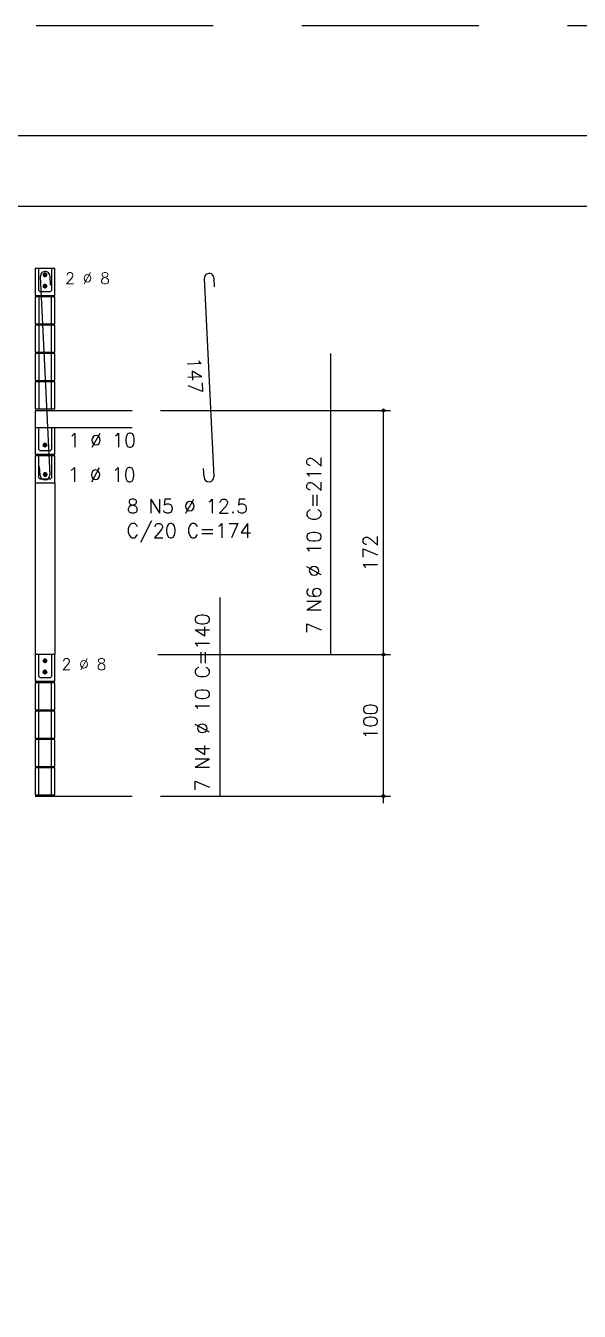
# Model space of a CAD drawing. Extents: x -1 to 122, y -1 to 61.
# Drawn here: x 92.84 to 100.65, y 42.93 to 61.05 of the extents above; entities that cross this region are included whole.
import ezdxf

# ---------------------------------------------------------------- set-up
doc = ezdxf.new("R2010")
doc.units = 0
doc.header["$MEASUREMENT"] = 0
doc.linetypes.add('HIDDEN', pattern=[0.375, 0.25, -0.125])
doc.layers.get('0').update_dxf_attribs({"linetype": 'CONTINUOUS'})
doc.layers.get('Defpoints').update_dxf_attribs({"linetype": 'CONTINUOUS'})
for name, color, linetype in [('ARQ_FOLHA', 7, 'CONTINUOUS'), ('PENA_02', 2, 'CONTINUOUS'), ('PENA_03', 3, 'CONTINUOUS'), ('PENA_05', 5, 'CONTINUOUS')]:
    doc.layers.add(name, color=color, linetype=linetype)
doc.styles.get("Standard").update_dxf_attribs({"font": 'ROMANS.SHX'})

# ---------------------------------------------------------------- blocks, each defined once
blk = doc.blocks.new('FOLHA A1+1 - 1102 X 594')
at = {"layer": 'ARQ_FOLHA', "color": 1}
for points in [[(-1189, 0), (0, 0), (0, 594), (-1189, 594)], [(-1164, 10), (-10, 10), (-10, 584), (-1164, 584)]]:
    blk.add_lwpolyline(points, close=True, dxfattribs=at)
at = {"layer": 'Defpoints', "color": 8, "linetype": 'HIDDEN', "ltscale": 100}
blk.add_lwpolyline([(-1208.5, 609.5), (-1208.5, -15.5), (19.5, -15.5), (19.5, 609.5)], close=True, dxfattribs=at)

msp = doc.modelspace()

# ---------------------------------------------------------------- linework, layer by layer
at = {"layer": 'PENA_02', "linetype": 'Continuous'}
for centre, radius in [((97.889, 55.628), 0.02), ((97.889, 55.628), 0.01), ((97.889, 52.188), 0.02), ((97.889, 52.188), 0.01), ((97.889, 50.188), 0.02), ((97.889, 50.188), 0.01)]:
    msp.add_circle(centre, radius, dxfattribs=at)
at = {"layer": 'PENA_03', "linetype": 'Continuous'}
for p, q in [((92.974, 55.628), (92.974, 55.008)), ((92.974, 55.628), (94.344, 55.628)), ((94.744, 55.628), (97.989, 55.628)), ((97.889, 50.088), (97.889, 55.628)), ((92.974, 55.388), (94.344, 55.388)), ((92.974, 54.608), (92.974, 52.188)), ((93.254, 54.608), (93.254, 52.188)), ((94.703, 52.188), (97.989, 52.188)), ((93.024, 51.408), (93.024, 51.788)), ((93.204, 51.408), (93.204, 51.788)), ((93.024, 51.008), (93.024, 51.388)), ((93.204, 51.008), (93.204, 51.388)), ((93.024, 50.608), (93.024, 50.988)), ((93.204, 50.608), (93.204, 50.988)), ((93.024, 50.208), (93.024, 50.588)), ((93.204, 50.208), (93.204, 50.588)), ((92.974, 50.188), (94.344, 50.188)), ((94.744, 50.188), (97.989, 50.188))]:
    msp.add_line(p, q, dxfattribs=at)
for points in [[(92.974, 57.248), (93.254, 57.248), (93.254, 57.628), (92.974, 57.628), (92.974, 57.248)], [(93.204, 57.628), (93.204, 57.318), (93.184, 57.298), (93.044, 57.298), (93.024, 57.318), (93.024, 57.628)], [(93.138, 57.538), (93.136, 57.548), (93.13, 57.557), (93.121, 57.562), (93.111, 57.563), (93.101, 57.56), (93.093, 57.553), (93.089, 57.543), (93.089, 57.533), (93.093, 57.523), (93.101, 57.516), (93.111, 57.513), (93.121, 57.514), (93.13, 57.519), (93.136, 57.528), (93.138, 57.538)], [(93.138, 57.379), (93.136, 57.389), (93.13, 57.398), (93.121, 57.403), (93.111, 57.404), (93.101, 57.401), (93.093, 57.394), (93.089, 57.384), (93.089, 57.374), (93.093, 57.365), (93.101, 57.358), (93.111, 57.354), (93.121, 57.355), (93.13, 57.361), (93.136, 57.369), (93.138, 57.379)], [(92.974, 56.848), (93.254, 56.848), (93.254, 57.228), (92.974, 57.228), (92.974, 56.848)], [(93.024, 56.848), (93.204, 56.848), (93.204, 57.228), (93.024, 57.228), (93.024, 56.848)], [(92.974, 56.448), (93.254, 56.448), (93.254, 56.828), (92.974, 56.828), (92.974, 56.448)], [(93.024, 56.448), (93.204, 56.448), (93.204, 56.828), (93.024, 56.828), (93.024, 56.448)], [(92.974, 56.048), (93.254, 56.048), (93.254, 56.428), (92.974, 56.428), (92.974, 56.048)], [(93.024, 56.048), (93.204, 56.048), (93.204, 56.428), (93.024, 56.428), (93.024, 56.048)], [(92.974, 55.648), (93.254, 55.648), (93.254, 56.028), (92.974, 56.028), (92.974, 55.648)], [(93.024, 55.648), (93.204, 55.648), (93.204, 56.028), (93.024, 56.028), (93.024, 55.648)], [(92.974, 55.008), (93.254, 55.008), (93.254, 55.388)], [(93.204, 55.388), (93.204, 55.078), (93.184, 55.058), (93.044, 55.058), (93.024, 55.078), (93.024, 55.388)], [(93.138, 55.139), (93.136, 55.149), (93.13, 55.158), (93.121, 55.163), (93.111, 55.164), (93.101, 55.161), (93.093, 55.154), (93.089, 55.144), (93.089, 55.134), (93.093, 55.125), (93.101, 55.118), (93.111, 55.114), (93.121, 55.115), (93.13, 55.121), (93.136, 55.129), (93.138, 55.139)], [(92.974, 54.608), (93.254, 54.608), (93.254, 54.988), (92.974, 54.988), (92.974, 54.608)], [(93.204, 54.988), (93.204, 54.678), (93.184, 54.658), (93.044, 54.658), (93.024, 54.678), (93.024, 54.988)], [(93.14, 54.723), (93.138, 54.733), (93.132, 54.742), (93.123, 54.747), (93.113, 54.748), (93.103, 54.745), (93.095, 54.738), (93.091, 54.728), (93.091, 54.718), (93.095, 54.709), (93.103, 54.702), (93.113, 54.698), (93.123, 54.699), (93.132, 54.705), (93.138, 54.713), (93.14, 54.723)], [(92.974, 51.808), (93.254, 51.808), (93.254, 52.188), (92.974, 52.188), (92.974, 51.808)], [(93.204, 52.188), (93.204, 51.878), (93.184, 51.858), (93.044, 51.858), (93.024, 51.878), (93.024, 52.188)], [(93.138, 52.098), (93.136, 52.108), (93.13, 52.117), (93.121, 52.122), (93.111, 52.123), (93.101, 52.12), (93.093, 52.113), (93.089, 52.103), (93.089, 52.093), (93.093, 52.083), (93.101, 52.076), (93.111, 52.073), (93.121, 52.074), (93.13, 52.079), (93.136, 52.088), (93.138, 52.098)], [(93.138, 51.939), (93.136, 51.949), (93.13, 51.958), (93.121, 51.963), (93.111, 51.964), (93.101, 51.961), (93.093, 51.954), (93.089, 51.944), (93.089, 51.934), (93.093, 51.925), (93.101, 51.918), (93.111, 51.914), (93.121, 51.915), (93.13, 51.921), (93.136, 51.929), (93.138, 51.939)], [(92.974, 51.408), (93.254, 51.408), (93.254, 51.788), (92.974, 51.788), (92.974, 51.408)], [(92.974, 51.008), (93.254, 51.008), (93.254, 51.388), (92.974, 51.388), (92.974, 51.008)], [(92.974, 50.608), (93.254, 50.608), (93.254, 50.988), (92.974, 50.988), (92.974, 50.608)], [(92.974, 50.208), (93.254, 50.208), (93.254, 50.588), (92.974, 50.588), (92.974, 50.208)]]:
    msp.add_lwpolyline(points, dxfattribs=at)
for centre in [(93.113, 57.538), (93.113, 57.379), (93.113, 55.139), (93.115, 54.723), (93.113, 52.098), (93.113, 51.939)]:
    msp.add_circle(centre, 0.025, dxfattribs=at)
for points in [[(93.138, 57.538), (93.093, 57.553), (93.089, 57.543)], [(93.138, 57.538), (93.089, 57.543), (93.089, 57.533)], [(93.138, 57.538), (93.089, 57.533), (93.093, 57.523)], [(93.138, 57.538), (93.101, 57.56), (93.09, 57.547)], [(93.138, 57.538), (93.09, 57.547), (93.09, 57.529)], [(93.138, 57.538), (93.09, 57.529), (93.101, 57.516)], [(93.138, 57.538), (93.101, 57.56), (93.093, 57.553)], [(93.138, 57.538), (93.093, 57.523), (93.101, 57.516)], [(93.138, 57.538), (93.118, 57.563), (93.101, 57.56)], [(93.138, 57.538), (93.111, 57.563), (93.101, 57.56)], [(93.138, 57.538), (93.101, 57.516), (93.118, 57.513)], [(93.138, 57.538), (93.101, 57.516), (93.111, 57.513)], [(93.138, 57.538), (93.121, 57.562), (93.111, 57.563)], [(93.138, 57.538), (93.111, 57.513), (93.121, 57.514)], [(93.138, 57.538), (93.132, 57.554), (93.118, 57.563)], [(93.138, 57.538), (93.118, 57.513), (93.132, 57.522)], [(93.138, 57.538), (93.13, 57.557), (93.121, 57.562)], [(93.138, 57.538), (93.121, 57.514), (93.13, 57.519)], [(93.138, 57.538), (93.136, 57.548), (93.13, 57.557)], [(93.138, 57.538), (93.13, 57.519), (93.136, 57.528)], [(93.138, 57.538), (93.132, 57.522), (93.138, 57.538)], [(93.138, 57.538), (93.136, 57.528), (93.138, 57.538)], [(93.138, 57.379), (93.093, 57.394), (93.089, 57.384)], [(93.138, 57.379), (93.089, 57.384), (93.089, 57.374)], [(93.138, 57.379), (93.089, 57.374), (93.093, 57.365)], [(93.138, 57.379), (93.101, 57.401), (93.09, 57.388)], [(93.138, 57.379), (93.09, 57.388), (93.09, 57.371)], [(93.138, 57.379), (93.09, 57.371), (93.101, 57.358)], [(93.138, 57.379), (93.101, 57.401), (93.093, 57.394)], [(93.138, 57.379), (93.093, 57.365), (93.101, 57.358)], [(93.138, 57.379), (93.118, 57.404), (93.101, 57.401)], [(93.138, 57.379), (93.111, 57.404), (93.101, 57.401)], [(93.138, 57.379), (93.101, 57.358), (93.118, 57.355)], [(93.138, 57.379), (93.101, 57.358), (93.111, 57.354)], [(93.138, 57.379), (93.121, 57.403), (93.111, 57.404)], [(93.138, 57.379), (93.111, 57.354), (93.121, 57.355)], [(93.138, 57.379), (93.132, 57.395), (93.118, 57.404)], [(93.138, 57.379), (93.118, 57.355), (93.132, 57.363)], [(93.138, 57.379), (93.13, 57.398), (93.121, 57.403)], [(93.138, 57.379), (93.121, 57.355), (93.13, 57.361)], [(93.138, 57.379), (93.136, 57.389), (93.13, 57.398)], [(93.138, 57.379), (93.13, 57.361), (93.136, 57.369)], [(93.138, 57.379), (93.132, 57.363), (93.138, 57.379)], [(93.138, 57.379), (93.136, 57.369), (93.138, 57.379)], [(93.138, 55.139), (93.093, 55.154), (93.089, 55.144)], [(93.138, 55.139), (93.089, 55.144), (93.089, 55.134)], [(93.138, 55.139), (93.089, 55.134), (93.093, 55.125)], [(93.138, 55.139), (93.101, 55.161), (93.09, 55.148)], [(93.138, 55.139), (93.09, 55.148), (93.09, 55.131)], [(93.138, 55.139), (93.09, 55.131), (93.101, 55.118)], [(93.138, 55.139), (93.101, 55.161), (93.093, 55.154)], [(93.138, 55.139), (93.093, 55.125), (93.101, 55.118)], [(93.138, 55.139), (93.118, 55.164), (93.101, 55.161)], [(93.138, 55.139), (93.111, 55.164), (93.101, 55.161)], [(93.138, 55.139), (93.101, 55.118), (93.118, 55.115)], [(93.138, 55.139), (93.101, 55.118), (93.111, 55.114)], [(93.138, 55.139), (93.121, 55.163), (93.111, 55.164)], [(93.138, 55.139), (93.111, 55.114), (93.121, 55.115)], [(93.138, 55.139), (93.132, 55.155), (93.118, 55.164)], [(93.138, 55.139), (93.118, 55.115), (93.132, 55.123)], [(93.138, 55.139), (93.13, 55.158), (93.121, 55.163)], [(93.138, 55.139), (93.121, 55.115), (93.13, 55.121)], [(93.138, 55.139), (93.136, 55.149), (93.13, 55.158)], [(93.138, 55.139), (93.13, 55.121), (93.136, 55.129)], [(93.138, 55.139), (93.132, 55.123), (93.138, 55.139)], [(93.138, 55.139), (93.136, 55.129), (93.138, 55.139)], [(93.14, 54.723), (93.095, 54.738), (93.091, 54.728)], [(93.14, 54.723), (93.103, 54.745), (93.092, 54.732)], [(93.14, 54.723), (93.103, 54.745), (93.095, 54.738)], [(93.14, 54.723), (93.12, 54.748), (93.103, 54.745)], [(93.14, 54.723), (93.113, 54.748), (93.103, 54.745)], [(93.14, 54.723), (93.123, 54.747), (93.113, 54.748)], [(93.14, 54.723), (93.135, 54.739), (93.12, 54.748)], [(93.14, 54.723), (93.132, 54.742), (93.123, 54.747)], [(93.14, 54.723), (93.138, 54.733), (93.132, 54.742)], [(93.14, 54.723), (93.091, 54.728), (93.091, 54.718)], [(93.14, 54.723), (93.091, 54.718), (93.095, 54.709)], [(93.14, 54.723), (93.092, 54.732), (93.092, 54.715)], [(93.14, 54.723), (93.092, 54.715), (93.103, 54.702)], [(93.14, 54.723), (93.095, 54.709), (93.103, 54.702)], [(93.14, 54.723), (93.103, 54.702), (93.12, 54.699)], [(93.14, 54.723), (93.103, 54.702), (93.113, 54.698)], [(93.14, 54.723), (93.113, 54.698), (93.123, 54.699)], [(93.14, 54.723), (93.12, 54.699), (93.135, 54.707)], [(93.14, 54.723), (93.123, 54.699), (93.132, 54.705)], [(93.14, 54.723), (93.132, 54.705), (93.138, 54.713)], [(93.14, 54.723), (93.135, 54.707), (93.14, 54.723)], [(93.14, 54.723), (93.138, 54.713), (93.14, 54.723)], [(93.138, 52.098), (93.093, 52.113), (93.089, 52.103)], [(93.138, 52.098), (93.089, 52.103), (93.089, 52.093)], [(93.138, 52.098), (93.089, 52.093), (93.093, 52.083)], [(93.138, 52.098), (93.101, 52.12), (93.09, 52.107)], [(93.138, 52.098), (93.09, 52.107), (93.09, 52.089)], [(93.138, 52.098), (93.09, 52.089), (93.101, 52.076)], [(93.138, 52.098), (93.101, 52.12), (93.093, 52.113)], [(93.138, 52.098), (93.093, 52.083), (93.101, 52.076)], [(93.138, 52.098), (93.118, 52.123), (93.101, 52.12)], [(93.138, 52.098), (93.111, 52.123), (93.101, 52.12)], [(93.138, 52.098), (93.101, 52.076), (93.118, 52.073)], [(93.138, 52.098), (93.101, 52.076), (93.111, 52.073)], [(93.138, 52.098), (93.121, 52.122), (93.111, 52.123)], [(93.138, 52.098), (93.111, 52.073), (93.121, 52.074)], [(93.138, 52.098), (93.132, 52.114), (93.118, 52.123)], [(93.138, 52.098), (93.118, 52.073), (93.132, 52.082)], [(93.138, 52.098), (93.13, 52.117), (93.121, 52.122)], [(93.138, 52.098), (93.121, 52.074), (93.13, 52.079)], [(93.138, 52.098), (93.136, 52.108), (93.13, 52.117)], [(93.138, 52.098), (93.13, 52.079), (93.136, 52.088)], [(93.138, 52.098), (93.132, 52.082), (93.138, 52.098)], [(93.138, 52.098), (93.136, 52.088), (93.138, 52.098)], [(93.138, 51.939), (93.093, 51.954), (93.089, 51.944)], [(93.138, 51.939), (93.089, 51.944), (93.089, 51.934)], [(93.138, 51.939), (93.089, 51.934), (93.093, 51.925)], [(93.138, 51.939), (93.101, 51.961), (93.09, 51.948)], [(93.138, 51.939), (93.09, 51.948), (93.09, 51.931)], [(93.138, 51.939), (93.09, 51.931), (93.101, 51.918)], [(93.138, 51.939), (93.101, 51.961), (93.093, 51.954)], [(93.138, 51.939), (93.093, 51.925), (93.101, 51.918)], [(93.138, 51.939), (93.118, 51.964), (93.101, 51.961)], [(93.138, 51.939), (93.111, 51.964), (93.101, 51.961)], [(93.138, 51.939), (93.101, 51.918), (93.118, 51.915)], [(93.138, 51.939), (93.101, 51.918), (93.111, 51.914)], [(93.138, 51.939), (93.121, 51.963), (93.111, 51.964)], [(93.138, 51.939), (93.111, 51.914), (93.121, 51.915)], [(93.138, 51.939), (93.132, 51.955), (93.118, 51.964)], [(93.138, 51.939), (93.118, 51.915), (93.132, 51.923)], [(93.138, 51.939), (93.13, 51.958), (93.121, 51.963)], [(93.138, 51.939), (93.121, 51.915), (93.13, 51.921)], [(93.138, 51.939), (93.136, 51.949), (93.13, 51.958)], [(93.138, 51.939), (93.13, 51.921), (93.136, 51.929)], [(93.138, 51.939), (93.132, 51.923), (93.138, 51.939)], [(93.138, 51.939), (93.136, 51.929), (93.138, 51.939)]]:
    msp.add_solid(points, dxfattribs=at)
at = {"layer": 'PENA_05', "linetype": 'Continuous'}
for p, q in [((93.047, 57.513), (93.181, 54.719)), ((93.191, 57.395), (93.185, 57.519)), ((95.361, 57.486), (95.495, 54.692)), ((95.505, 57.367), (95.499, 57.492)), ((97.148, 52.188), (97.148, 56.428)), ((93.043, 54.712), (93.037, 54.837)), ((95.357, 54.685), (95.351, 54.81)), ((95.584, 50.188), (95.584, 52.988))]:
    msp.add_line(p, q, dxfattribs=at)
for centre, start, end in [((93.116, 57.516), 2.7384, 182.7384), ((95.43, 57.489), 2.7384, 182.7384), ((93.112, 54.716), 182.7384, 2.7384), ((95.426, 54.688), 182.7384, 2.7384)]:
    msp.add_arc(centre, 0.069, start, end, dxfattribs=at)

# ---------------------------------------------------------------- block references
at = {"xscale": 0.09999999999999938, "yscale": 0.09999999999999938, "zscale": 0.09999999999999938}
msp.add_blockref('FOLHA A1+1 - 1102 X 594', (119.786, 0.1), dxfattribs=at)

# ---------------------------------------------------------------- texts
at = {"layer": 'PENA_03', "linetype": 'Continuous'}
for s, height, p in [('2 %%c 8', 0.16, (93.397, 57.41)), ('1 %%c 10', 0.2, (93.439, 55.108)), ('1 %%c 10', 0.2, (93.433, 54.621)), ('8 N5 %%c 12.5', 0.2, (94.265, 54.177)), ('C/20 C=174', 0.2, (94.263, 53.833)), ('2 %%c 8', 0.16, (93.347, 51.968))]:
    msp.add_text(s, height=height, dxfattribs=at).set_placement(p)
for s, rotation, p in [('147', 272.7384, (95.114, 56.374)), ('7 N6 %%c 10 C=212', 90, (97.009, 52.475)), ('172', 90, (97.804, 53.36)), ('7 N4 %%c 10 C=140', 90, (95.433, 50.254)), ('100', 90, (97.805, 50.984))]:
    msp.add_text(s, height=0.2, rotation=rotation, dxfattribs=at).set_placement(p)

doc.saveas('drawing.dxf')
